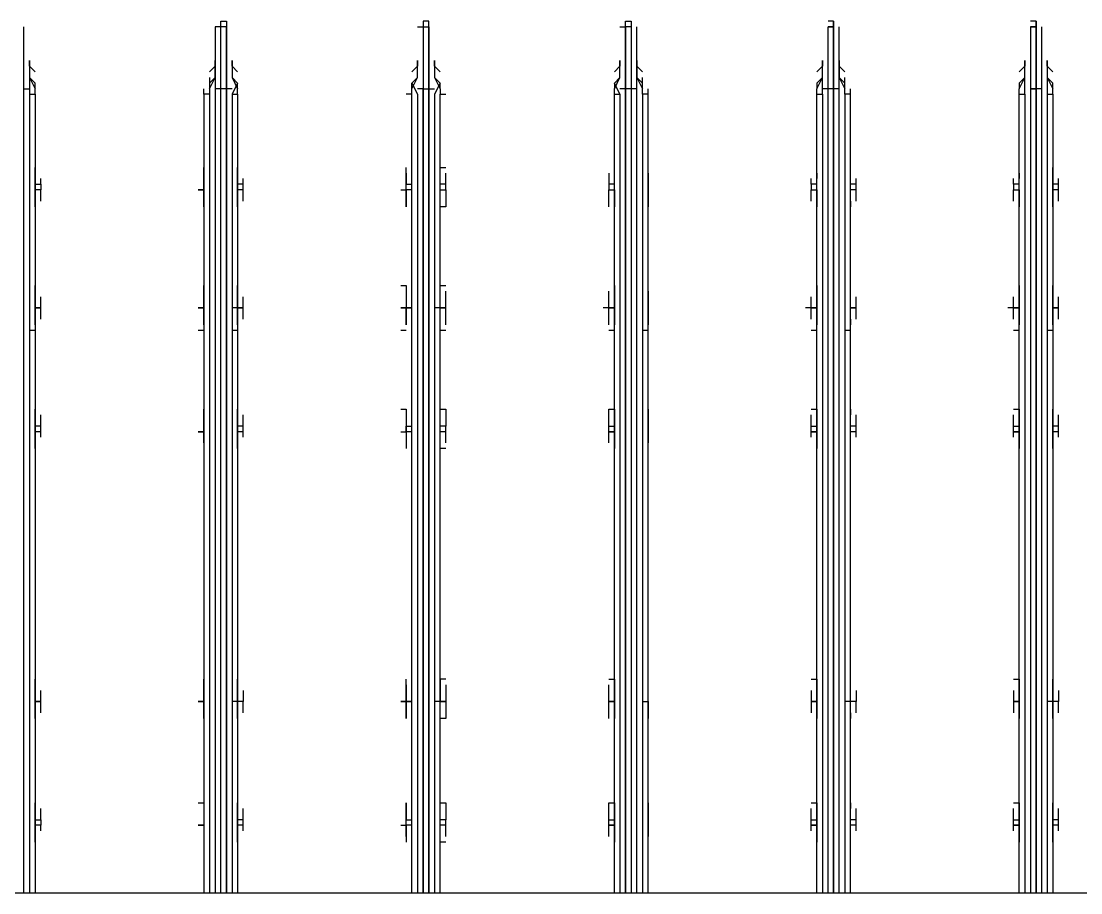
# Model space of a CAD drawing. Header units: metres. Extents: x 530339 to 530792, y 2674594 to 2674869.
# Drawn here: x 530605.6873 to 530605.948, y 2674722.1492 to 2674722.3636 of the extents above; entities that cross this region are included whole.
import ezdxf

# ---------------------------------------------------------------- set-up
doc = ezdxf.new("R2010")
doc.units = ezdxf.units.M
doc.layers.add('IDT', color=7, linetype='Continuous')

# ---------------------------------------------------------------- blocks, each defined once
blk = doc.blocks.new('IDT')
at = {"layer": 'IDT', "color": 0, "lineweight": 25}
for p, q in [((15.02116, 14.51376), (14.44023, 14.51376)), ((14.64217, 14.31735), (14.64217, 14.51376)), ((14.64356, 14.31735), (14.64356, 14.51376)), ((14.64494, 14.51376), (14.64494, 14.31597)), ((14.64632, 14.31597), (14.64632, 14.51376)), ((14.64632, 14.51376), (14.64632, 14.31597)), ((14.64771, 14.31597), (14.64771, 14.51376)), ((14.64909, 14.31735), (14.64909, 14.51376)), ((14.65047, 14.51376), (14.65047, 14.31735)), ((14.69197, 14.51376), (14.69197, 14.31735)), ((14.69335, 14.31735), (14.69335, 14.51376)), ((14.69473, 14.51376), (14.69473, 14.31597)), ((14.69612, 14.51376), (14.69612, 14.31597)), ((14.69612, 14.31597), (14.69612, 14.51376)), ((14.6975, 14.51376), (14.6975, 14.31597)), ((14.69888, 14.31735), (14.69888, 14.51376)), ((14.70027, 14.51376), (14.70027, 14.31735)), ((14.74176, 14.51376), (14.74176, 14.31735)), ((14.74314, 14.31735), (14.74314, 14.51376)), ((14.74453, 14.51376), (14.74453, 14.31597)), ((14.74591, 14.31597), (14.74591, 14.51376)), ((14.74729, 14.31597), (14.74729, 14.51376)), ((14.74729, 14.51376), (14.74729, 14.31597)), ((14.74868, 14.31735), (14.74868, 14.51376)), ((14.75006, 14.51376), (14.75006, 14.31735)), ((14.79294, 14.51376), (14.79294, 14.31735)), ((14.79432, 14.31735), (14.79432, 14.51376)), ((14.7957, 14.31597), (14.7957, 14.51376)), ((14.7957, 14.51376), (14.7957, 14.31597)), ((14.79709, 14.31597), (14.79709, 14.51376)), ((14.79709, 14.51376), (14.79709, 14.31597)), ((14.79847, 14.31735), (14.79847, 14.51376)), ((14.79985, 14.51376), (14.79985, 14.31735)), ((14.84273, 14.31735), (14.84273, 14.51376)), ((14.84411, 14.31735), (14.84411, 14.51376)), ((14.8455, 14.31597), (14.8455, 14.51376)), ((14.8455, 14.51376), (14.8455, 14.31597)), ((14.84688, 14.51376), (14.84688, 14.31597)), ((14.84826, 14.31597), (14.84826, 14.51376)), ((14.84965, 14.31735), (14.84965, 14.51376)), ((14.85103, 14.31735), (14.85103, 14.51376)), ((14.89252, 14.31735), (14.89252, 14.51376)), ((14.89391, 14.31735), (14.89391, 14.51376)), ((14.89529, 14.51376), (14.89529, 14.31597)), ((14.64217, 14.50131), (14.64217, 14.49578)), ((14.65047, 14.49716), (14.65047, 14.50131)), ((14.69197, 14.50131), (14.69197, 14.49578)), ((14.70027, 14.49716), (14.70027, 14.50131)), ((14.74176, 14.50131), (14.74176, 14.49578)), ((14.75006, 14.49716), (14.75006, 14.50131)), ((14.79155, 14.50131), (14.79294, 14.50131)), ((14.79294, 14.50131), (14.79294, 14.49578)), ((14.80124, 14.49716), (14.80124, 14.50131)), ((14.84273, 14.50131), (14.84273, 14.49716)), ((14.85103, 14.49716), (14.85103, 14.50131)), ((14.89252, 14.50131), (14.89252, 14.49716)), ((14.64079, 14.49855), (14.64079, 14.49716)), ((14.64217, 14.49993), (14.64217, 14.49855)), ((14.65047, 14.49855), (14.65047, 14.49993)), ((14.65186, 14.49855), (14.65186, 14.49716)), ((14.69058, 14.49855), (14.69058, 14.49716)), ((14.69197, 14.49993), (14.69197, 14.49855)), ((14.70027, 14.49855), (14.70027, 14.49993)), ((14.70165, 14.49855), (14.70165, 14.49716)), ((14.74176, 14.49855), (14.74176, 14.49993)), ((14.74176, 14.49578), (14.74176, 14.49855)), ((14.75144, 14.49993), (14.75144, 14.49855)), ((14.75144, 14.49855), (14.75144, 14.49716)), ((14.79155, 14.49993), (14.79155, 14.49855)), ((14.79155, 14.49855), (14.79155, 14.49716)), ((14.80124, 14.49993), (14.80124, 14.49855)), ((14.80124, 14.49855), (14.80124, 14.49716)), ((14.84135, 14.49855), (14.84135, 14.49716)), ((14.84273, 14.49993), (14.84273, 14.49855)), ((14.85103, 14.49855), (14.85103, 14.49993)), ((14.85103, 14.49716), (14.85103, 14.49855)), ((14.89114, 14.49855), (14.89114, 14.49716)), ((14.89252, 14.49993), (14.89252, 14.49855)), ((14.64079, 14.49716), (14.64217, 14.49716)), ((14.64079, 14.49716), (14.64079, 14.49578)), ((14.64079, 14.49578), (14.64217, 14.49578)), ((14.64079, 14.49578), (14.64079, 14.49301)), ((14.64217, 14.49578), (14.64217, 14.49163)), ((14.65186, 14.49716), (14.65047, 14.49716)), ((14.65047, 14.49578), (14.65047, 14.49716)), ((14.65047, 14.49716), (14.65186, 14.49716)), ((14.65047, 14.49163), (14.65047, 14.49578)), ((14.65186, 14.49578), (14.65047, 14.49578)), ((14.65186, 14.49716), (14.65186, 14.49578)), ((14.65186, 14.49578), (14.65186, 14.49301)), ((14.69058, 14.49716), (14.69197, 14.49716)), ((14.69058, 14.49716), (14.69058, 14.49578)), ((14.69058, 14.49578), (14.69197, 14.49578)), ((14.69058, 14.49578), (14.69058, 14.49301)), ((14.69197, 14.49578), (14.69197, 14.49163)), ((14.70165, 14.49716), (14.70027, 14.49716)), ((14.70027, 14.49578), (14.70027, 14.49716)), ((14.70027, 14.49716), (14.70165, 14.49716)), ((14.70027, 14.49163), (14.70027, 14.49578)), ((14.70165, 14.49578), (14.70027, 14.49578)), ((14.70165, 14.49716), (14.70165, 14.49578)), ((14.70165, 14.49578), (14.70165, 14.49301)), ((14.74176, 14.49578), (14.74176, 14.49163)), ((14.74176, 14.49301), (14.74176, 14.49578)), ((14.75144, 14.49716), (14.75006, 14.49716)), ((14.75006, 14.49578), (14.75006, 14.49716)), ((14.75006, 14.49716), (14.75144, 14.49716)), ((14.75006, 14.49163), (14.75006, 14.49578)), ((14.75144, 14.49578), (14.75006, 14.49578)), ((14.75144, 14.49716), (14.75144, 14.49578)), ((14.75144, 14.49578), (14.75144, 14.49301)), ((14.79155, 14.49716), (14.79294, 14.49716)), ((14.79155, 14.49716), (14.79155, 14.49578)), ((14.79155, 14.49301), (14.79155, 14.49578)), ((14.79155, 14.49578), (14.79294, 14.49578)), ((14.79294, 14.49578), (14.79294, 14.49163)), ((14.79985, 14.49716), (14.80124, 14.49716)), ((14.80124, 14.49578), (14.79985, 14.49578)), ((14.80124, 14.49716), (14.80124, 14.49578)), ((14.80262, 14.49716), (14.80124, 14.49716)), ((14.80124, 14.49716), (14.80124, 14.49578)), ((14.80124, 14.49578), (14.80124, 14.49163)), ((14.80124, 14.49301), (14.80124, 14.49578)), ((14.84135, 14.49716), (14.84273, 14.49716)), ((14.84135, 14.49716), (14.84135, 14.49578)), ((14.84135, 14.49578), (14.84273, 14.49578)), ((14.84135, 14.49578), (14.84135, 14.49301)), ((14.84273, 14.49716), (14.84273, 14.49578)), ((14.84273, 14.49578), (14.84273, 14.49163)), ((14.85103, 14.49578), (14.85103, 14.49716)), ((14.85103, 14.49716), (14.85241, 14.49716)), ((14.85241, 14.49716), (14.85103, 14.49716)), ((14.85103, 14.49578), (14.85103, 14.49716)), ((14.85103, 14.49301), (14.85103, 14.49578)), ((14.85103, 14.49163), (14.85103, 14.49578)), ((14.89114, 14.49716), (14.89252, 14.49716)), ((14.89114, 14.49578), (14.89114, 14.49716)), ((14.89114, 14.49578), (14.89114, 14.49301)), ((14.89252, 14.49578), (14.89114, 14.49578)), ((14.89252, 14.49716), (14.89252, 14.49163)), ((14.64217, 14.49163), (14.64217, 14.49301)), ((14.65047, 14.49163), (14.65047, 14.49301)), ((14.69197, 14.49163), (14.69197, 14.49301)), ((14.70027, 14.49163), (14.70027, 14.49301)), ((14.74176, 14.49163), (14.74176, 14.49301)), ((14.75144, 14.49301), (14.75144, 14.49163)), ((14.79155, 14.49163), (14.79155, 14.49301)), ((14.80124, 14.49163), (14.80124, 14.49301)), ((14.84273, 14.49163), (14.84273, 14.49301)), ((14.85103, 14.49163), (14.85103, 14.49301)), ((14.89252, 14.49163), (14.89252, 14.49301)), ((14.65186, 14.49163), (14.65047, 14.49163)), ((14.70165, 14.49163), (14.70027, 14.49163)), ((14.75144, 14.49163), (14.75006, 14.49163)), ((14.79294, 14.49163), (14.79155, 14.49163)), ((14.85241, 14.49163), (14.85103, 14.49163)), ((14.64079, 14.4695), (14.64079, 14.46673)), ((14.64217, 14.4695), (14.64217, 14.47088)), ((14.64217, 14.47088), (14.64217, 14.46673)), ((14.65047, 14.46673), (14.65047, 14.47088)), ((14.65047, 14.47088), (14.65047, 14.4695)), ((14.65186, 14.46673), (14.65186, 14.4695)), ((14.69058, 14.4695), (14.69058, 14.46673)), ((14.69197, 14.4695), (14.69197, 14.47088)), ((14.69197, 14.47088), (14.69197, 14.46673)), ((14.70027, 14.46673), (14.70027, 14.47088)), ((14.70027, 14.47088), (14.70027, 14.4695)), ((14.70165, 14.46673), (14.70165, 14.4695)), ((14.74176, 14.4695), (14.74176, 14.47088)), ((14.74176, 14.47088), (14.74176, 14.46673)), ((14.74176, 14.46673), (14.74176, 14.4695)), ((14.75006, 14.46673), (14.75006, 14.47088)), ((14.75144, 14.47088), (14.75144, 14.4695)), ((14.75144, 14.4695), (14.75144, 14.46673)), ((14.79155, 14.4695), (14.79155, 14.47088)), ((14.79155, 14.47088), (14.79294, 14.47088)), ((14.79155, 14.46673), (14.79155, 14.4695)), ((14.79294, 14.47088), (14.79294, 14.46673)), ((14.80124, 14.46673), (14.80124, 14.47088)), ((14.80124, 14.47088), (14.80124, 14.4695)), ((14.80124, 14.4695), (14.80124, 14.46673)), ((14.84135, 14.4695), (14.84135, 14.46673)), ((14.84273, 14.4695), (14.84273, 14.47088)), ((14.84273, 14.47088), (14.84273, 14.46673)), ((14.85103, 14.46673), (14.85103, 14.47088)), ((14.85103, 14.47088), (14.85103, 14.4695)), ((14.85103, 14.4695), (14.85103, 14.46673)), ((14.89114, 14.4695), (14.89114, 14.46673)), ((14.89252, 14.4695), (14.89252, 14.47088)), ((14.89252, 14.47088), (14.89252, 14.46673)), ((14.64079, 14.46673), (14.64217, 14.46673)), ((14.64079, 14.46397), (14.64079, 14.46673)), ((14.64079, 14.46673), (14.64217, 14.46673)), ((14.64217, 14.46673), (14.64217, 14.4612)), ((14.64217, 14.46673), (14.64356, 14.46673)), ((14.65186, 14.46673), (14.65047, 14.46673)), ((14.65047, 14.46673), (14.65186, 14.46673)), ((14.65186, 14.46673), (14.65047, 14.46673)), ((14.65047, 14.4612), (14.65047, 14.46673)), ((14.65047, 14.46673), (14.65186, 14.46673)), ((14.65186, 14.46397), (14.65186, 14.46673)), ((14.69058, 14.46673), (14.69197, 14.46673)), ((14.69058, 14.46397), (14.69058, 14.46673)), ((14.69058, 14.46673), (14.69197, 14.46673)), ((14.69197, 14.46673), (14.69197, 14.4612)), ((14.69197, 14.46673), (14.69335, 14.46673)), ((14.70165, 14.46673), (14.70027, 14.46673)), ((14.70027, 14.46673), (14.70165, 14.46673)), ((14.70165, 14.46673), (14.70027, 14.46673)), ((14.70027, 14.4612), (14.70027, 14.46673)), ((14.70027, 14.46673), (14.70165, 14.46673)), ((14.70165, 14.46397), (14.70165, 14.46673)), ((14.74314, 14.46673), (14.74176, 14.46673)), ((14.74176, 14.46673), (14.74176, 14.4612)), ((14.74176, 14.46673), (14.74176, 14.46397)), ((14.75006, 14.4612), (14.75006, 14.46673)), ((14.75006, 14.46673), (14.75144, 14.46673)), ((14.75144, 14.46673), (14.75006, 14.46673)), ((14.75006, 14.46673), (14.75144, 14.46673)), ((14.75144, 14.46673), (14.75006, 14.46673)), ((14.75144, 14.46673), (14.75144, 14.46397)), ((14.79155, 14.46397), (14.79155, 14.46673)), ((14.79155, 14.46673), (14.79294, 14.46673)), ((14.79294, 14.46673), (14.79155, 14.46673)), ((14.79294, 14.46673), (14.79432, 14.46673)), ((14.79294, 14.4612), (14.79294, 14.46673)), ((14.80124, 14.46673), (14.79985, 14.46673)), ((14.79985, 14.46673), (14.80124, 14.46673)), ((14.80124, 14.46397), (14.80124, 14.46673)), ((14.80124, 14.46673), (14.80262, 14.46673)), ((14.80262, 14.46673), (14.80124, 14.46673)), ((14.80124, 14.46673), (14.80124, 14.4612)), ((14.84135, 14.46673), (14.84273, 14.46673)), ((14.84135, 14.46397), (14.84135, 14.46673)), ((14.84135, 14.46673), (14.84273, 14.46673)), ((14.84273, 14.46673), (14.84273, 14.4612)), ((14.84273, 14.46673), (14.84411, 14.46673)), ((14.85241, 14.46673), (14.85103, 14.46673)), ((14.85103, 14.46673), (14.85241, 14.46673)), ((14.85241, 14.46673), (14.85103, 14.46673)), ((14.85103, 14.46673), (14.85103, 14.4612)), ((14.85103, 14.46397), (14.85103, 14.46673)), ((14.89114, 14.46673), (14.89252, 14.46673)), ((14.89252, 14.46673), (14.89114, 14.46673)), ((14.89114, 14.46673), (14.89114, 14.46397)), ((14.89252, 14.46673), (14.89252, 14.4612)), ((14.64217, 14.46397), (14.64217, 14.46258)), ((14.65047, 14.46258), (14.65047, 14.46397)), ((14.69197, 14.46397), (14.69197, 14.46258)), ((14.70027, 14.46258), (14.70027, 14.46397)), ((14.74176, 14.46397), (14.74176, 14.46258)), ((14.75144, 14.46397), (14.75144, 14.46258)), ((14.79155, 14.46258), (14.79155, 14.46397)), ((14.80124, 14.46258), (14.80124, 14.46397)), ((14.84273, 14.46397), (14.84273, 14.46258)), ((14.85103, 14.46258), (14.85103, 14.46397)), ((14.89252, 14.46397), (14.89252, 14.46258)), ((14.65186, 14.4612), (14.65047, 14.4612)), ((14.70165, 14.4612), (14.70027, 14.4612)), ((14.75144, 14.4612), (14.75006, 14.4612)), ((14.79155, 14.4612), (14.79294, 14.4612)), ((14.64217, 14.40449), (14.64217, 14.40034)), ((14.65047, 14.40034), (14.65047, 14.40449)), ((14.69197, 14.40449), (14.69197, 14.40034)), ((14.70027, 14.40034), (14.70027, 14.40449)), ((14.74176, 14.40449), (14.74176, 14.40034)), ((14.75006, 14.40034), (14.75006, 14.40449)), ((14.79155, 14.40449), (14.79294, 14.40449)), ((14.79294, 14.40449), (14.79294, 14.40034)), ((14.80124, 14.40034), (14.80124, 14.40449)), ((14.84273, 14.40449), (14.84273, 14.40034)), ((14.85103, 14.40034), (14.85103, 14.40449)), ((14.89252, 14.40449), (14.89252, 14.40034)), ((14.64079, 14.40172), (14.64079, 14.40034)), ((14.64217, 14.40311), (14.64217, 14.40172)), ((14.65047, 14.40172), (14.65047, 14.40311)), ((14.65186, 14.40172), (14.65186, 14.40034)), ((14.69058, 14.40172), (14.69058, 14.40034)), ((14.69197, 14.40311), (14.69197, 14.40172)), ((14.70027, 14.40172), (14.70027, 14.40311)), ((14.70165, 14.40172), (14.70165, 14.40034)), ((14.74176, 14.40172), (14.74176, 14.40311)), ((14.74176, 14.39896), (14.74176, 14.40172)), ((14.75144, 14.40311), (14.75144, 14.40172)), ((14.75144, 14.40172), (14.75144, 14.40034)), ((14.79155, 14.40311), (14.79155, 14.40172)), ((14.79155, 14.40172), (14.79155, 14.40034)), ((14.80124, 14.40172), (14.80124, 14.40311)), ((14.80124, 14.40034), (14.80124, 14.40172)), ((14.84135, 14.40172), (14.84135, 14.40034)), ((14.84273, 14.40311), (14.84273, 14.40172)), ((14.85103, 14.40311), (14.85103, 14.40172)), ((14.85103, 14.40172), (14.85103, 14.40034)), ((14.89114, 14.40172), (14.89114, 14.40034)), ((14.89252, 14.40311), (14.89252, 14.40172)), ((14.64079, 14.40034), (14.64217, 14.40034)), ((14.64079, 14.40034), (14.64079, 14.39896)), ((14.64079, 14.39896), (14.64217, 14.39896)), ((14.64079, 14.39896), (14.64079, 14.39619)), ((14.64217, 14.40034), (14.64217, 14.39481)), ((14.65186, 14.40034), (14.65047, 14.40034)), ((14.65047, 14.39896), (14.65047, 14.40034)), ((14.65047, 14.40034), (14.65186, 14.40034)), ((14.65047, 14.39481), (14.65047, 14.39896)), ((14.65186, 14.39896), (14.65047, 14.39896)), ((14.65186, 14.40034), (14.65186, 14.39896)), ((14.65186, 14.39896), (14.65186, 14.39619)), ((14.69058, 14.40034), (14.69197, 14.40034)), ((14.69058, 14.40034), (14.69058, 14.39896)), ((14.69058, 14.39896), (14.69197, 14.39896)), ((14.69058, 14.39896), (14.69058, 14.39619)), ((14.69197, 14.40034), (14.69197, 14.39481)), ((14.70165, 14.40034), (14.70027, 14.40034)), ((14.70027, 14.39896), (14.70027, 14.40034)), ((14.70027, 14.40034), (14.70165, 14.40034)), ((14.70027, 14.39481), (14.70027, 14.39896)), ((14.70165, 14.39896), (14.70027, 14.39896)), ((14.70165, 14.40034), (14.70165, 14.39896)), ((14.70165, 14.39896), (14.70165, 14.39619)), ((14.74176, 14.40034), (14.74176, 14.39481)), ((14.74176, 14.39619), (14.74176, 14.39896)), ((14.75144, 14.40034), (14.75006, 14.40034)), ((14.75006, 14.39896), (14.75006, 14.40034)), ((14.75006, 14.40034), (14.75144, 14.40034)), ((14.75006, 14.39481), (14.75006, 14.39896)), ((14.75144, 14.39896), (14.75006, 14.39896)), ((14.75144, 14.40034), (14.75144, 14.39896)), ((14.75144, 14.39896), (14.75144, 14.39619)), ((14.79155, 14.40034), (14.79294, 14.40034)), ((14.79155, 14.40034), (14.79155, 14.39896)), ((14.79155, 14.39619), (14.79155, 14.39896)), ((14.79155, 14.39896), (14.79294, 14.39896)), ((14.79294, 14.40034), (14.79294, 14.39896)), ((14.79294, 14.39896), (14.79294, 14.39481)), ((14.79985, 14.40034), (14.80124, 14.40034)), ((14.80124, 14.39896), (14.79985, 14.39896)), ((14.80262, 14.40034), (14.80124, 14.40034)), ((14.80124, 14.40034), (14.80124, 14.39896)), ((14.80124, 14.39896), (14.80124, 14.40034)), ((14.80124, 14.39481), (14.80124, 14.39896)), ((14.80124, 14.39619), (14.80124, 14.39896)), ((14.84135, 14.40034), (14.84273, 14.40034)), ((14.84135, 14.40034), (14.84135, 14.39896)), ((14.84135, 14.39896), (14.84273, 14.39896)), ((14.84135, 14.39896), (14.84135, 14.39619)), ((14.84273, 14.40034), (14.84273, 14.39896)), ((14.84273, 14.39896), (14.84273, 14.39481)), ((14.85103, 14.40034), (14.85103, 14.39481)), ((14.85103, 14.39896), (14.85103, 14.40034)), ((14.85103, 14.40034), (14.85241, 14.40034)), ((14.85241, 14.40034), (14.85103, 14.40034)), ((14.85103, 14.39619), (14.85103, 14.39896)), ((14.89114, 14.40034), (14.89252, 14.40034)), ((14.89114, 14.40034), (14.89114, 14.39896)), ((14.89114, 14.39896), (14.89252, 14.39896)), ((14.89114, 14.39896), (14.89114, 14.39619)), ((14.89252, 14.40034), (14.89252, 14.39896)), ((14.89252, 14.39896), (14.89252, 14.39481)), ((14.64217, 14.39481), (14.64217, 14.39619)), ((14.65047, 14.39481), (14.65047, 14.39619)), ((14.69197, 14.39481), (14.69197, 14.39619)), ((14.70027, 14.39481), (14.70027, 14.39619)), ((14.74176, 14.39481), (14.74176, 14.39619)), ((14.75144, 14.39619), (14.75144, 14.39481)), ((14.79155, 14.39481), (14.79155, 14.39619)), ((14.80124, 14.39481), (14.80124, 14.39619)), ((14.84273, 14.39481), (14.84273, 14.39619)), ((14.85103, 14.39481), (14.85103, 14.39619)), ((14.89252, 14.39481), (14.89252, 14.39619)), ((14.65186, 14.39481), (14.65047, 14.39481)), ((14.70165, 14.39481), (14.70027, 14.39481)), ((14.75144, 14.39481), (14.75006, 14.39481)), ((14.79294, 14.39481), (14.79155, 14.39481)), ((14.80262, 14.39481), (14.80124, 14.39481)), ((14.64217, 14.37544), (14.64356, 14.37544)), ((14.65047, 14.37544), (14.65186, 14.37544)), ((14.69197, 14.37544), (14.69335, 14.37544)), ((14.70027, 14.37544), (14.70165, 14.37544)), ((14.74176, 14.37544), (14.74314, 14.37544)), ((14.75006, 14.37544), (14.75144, 14.37544)), ((14.79155, 14.37544), (14.79294, 14.37544)), ((14.80124, 14.37544), (14.80262, 14.37544)), ((14.84273, 14.37544), (14.84411, 14.37544)), ((14.85103, 14.37544), (14.85241, 14.37544)), ((14.89252, 14.37544), (14.89391, 14.37544)), ((14.64217, 14.37268), (14.64217, 14.37406)), ((14.64217, 14.37406), (14.64217, 14.36991)), ((14.65047, 14.36991), (14.65047, 14.37406)), ((14.65047, 14.37406), (14.65047, 14.37268)), ((14.69197, 14.37268), (14.69197, 14.37406)), ((14.69197, 14.37406), (14.69197, 14.36991)), ((14.70027, 14.36991), (14.70027, 14.37406)), ((14.70027, 14.37406), (14.70027, 14.37268)), ((14.74176, 14.37268), (14.74176, 14.37406)), ((14.74176, 14.37406), (14.74176, 14.36991)), ((14.75006, 14.36991), (14.75006, 14.37406)), ((14.75144, 14.37406), (14.75144, 14.37268)), ((14.79155, 14.37406), (14.79155, 14.37268)), ((14.79294, 14.37406), (14.79294, 14.36991)), ((14.80124, 14.36991), (14.80124, 14.37406)), ((14.80124, 14.37406), (14.80124, 14.37268)), ((14.84273, 14.37268), (14.84273, 14.37406)), ((14.84273, 14.37406), (14.84273, 14.36991)), ((14.85103, 14.36991), (14.85103, 14.37406)), ((14.85103, 14.37406), (14.85103, 14.37268)), ((14.89252, 14.37268), (14.89252, 14.37406)), ((14.89252, 14.37406), (14.89252, 14.36991)), ((14.64079, 14.37268), (14.64079, 14.36991)), ((14.65186, 14.37268), (14.65186, 14.36991)), ((14.69058, 14.37268), (14.69058, 14.36991)), ((14.70165, 14.37268), (14.70165, 14.36991)), ((14.74176, 14.36991), (14.74176, 14.37268)), ((14.75144, 14.37268), (14.75144, 14.36991)), ((14.79155, 14.37268), (14.79155, 14.36991)), ((14.80124, 14.37268), (14.80124, 14.36991)), ((14.84135, 14.37268), (14.84135, 14.36991)), ((14.85103, 14.37268), (14.85103, 14.36991)), ((14.89114, 14.37268), (14.89114, 14.36991)), ((14.64079, 14.36991), (14.64217, 14.36991)), ((14.64217, 14.36991), (14.64079, 14.36991)), ((14.64079, 14.36991), (14.64079, 14.36715)), ((14.64217, 14.36991), (14.64217, 14.36438)), ((14.65047, 14.36438), (14.65047, 14.36991)), ((14.65047, 14.36991), (14.65186, 14.36991)), ((14.65186, 14.36991), (14.65047, 14.36991)), ((14.65186, 14.36991), (14.65047, 14.36991)), ((14.65047, 14.36991), (14.65186, 14.36991)), ((14.65186, 14.36991), (14.65186, 14.36715)), ((14.65186, 14.36991), (14.65324, 14.36991)), ((14.69058, 14.36991), (14.69197, 14.36991)), ((14.69197, 14.36991), (14.69058, 14.36991)), ((14.69058, 14.36991), (14.69058, 14.36715)), ((14.69197, 14.36991), (14.69197, 14.36438)), ((14.70027, 14.36438), (14.70027, 14.36991)), ((14.70027, 14.36991), (14.70165, 14.36991)), ((14.70165, 14.36991), (14.70027, 14.36991)), ((14.70165, 14.36991), (14.70027, 14.36991)), ((14.70027, 14.36991), (14.70165, 14.36991)), ((14.70165, 14.36991), (14.70165, 14.36715)), ((14.70165, 14.36991), (14.70303, 14.36991)), ((14.74176, 14.36715), (14.74176, 14.36991)), ((14.74176, 14.36991), (14.74176, 14.36438)), ((14.75006, 14.36438), (14.75006, 14.36991)), ((14.75006, 14.36991), (14.75144, 14.36991)), ((14.75144, 14.36991), (14.75006, 14.36991)), ((14.75144, 14.36991), (14.75006, 14.36991)), ((14.75006, 14.36991), (14.75144, 14.36991)), ((14.75144, 14.36991), (14.75144, 14.36715)), ((14.75144, 14.36991), (14.75283, 14.36991)), ((14.79155, 14.36991), (14.79294, 14.36991)), ((14.79294, 14.36991), (14.79155, 14.36991)), ((14.79155, 14.36991), (14.79155, 14.36715)), ((14.79294, 14.36991), (14.79294, 14.36438)), ((14.79294, 14.36991), (14.79432, 14.36991)), ((14.80124, 14.36991), (14.79985, 14.36991)), ((14.79985, 14.36991), (14.80124, 14.36991)), ((14.80124, 14.36438), (14.80124, 14.36991)), ((14.80124, 14.36991), (14.80262, 14.36991)), ((14.80262, 14.36991), (14.80124, 14.36991)), ((14.80124, 14.36991), (14.80262, 14.36991)), ((14.80124, 14.36715), (14.80124, 14.36991)), ((14.84135, 14.36991), (14.84273, 14.36991)), ((14.84273, 14.36991), (14.84135, 14.36991)), ((14.84135, 14.36991), (14.84135, 14.36715)), ((14.84273, 14.36991), (14.84411, 14.36991)), ((14.84273, 14.36991), (14.84273, 14.36438)), ((14.85241, 14.36991), (14.85103, 14.36991)), ((14.85103, 14.36991), (14.85241, 14.36991)), ((14.85241, 14.36991), (14.85103, 14.36991)), ((14.85103, 14.36991), (14.85103, 14.36438)), ((14.85103, 14.36715), (14.85103, 14.36991)), ((14.89114, 14.36991), (14.89252, 14.36991)), ((14.89252, 14.36991), (14.89114, 14.36991)), ((14.89114, 14.36991), (14.89114, 14.36715)), ((14.89252, 14.36991), (14.89252, 14.36438)), ((14.64217, 14.36715), (14.64217, 14.36576)), ((14.65047, 14.36576), (14.65047, 14.36715)), ((14.69197, 14.36715), (14.69197, 14.36576)), ((14.70027, 14.36576), (14.70027, 14.36715)), ((14.74176, 14.36576), (14.74176, 14.36715)), ((14.75144, 14.36715), (14.75144, 14.36576)), ((14.79155, 14.36715), (14.79155, 14.36576)), ((14.80124, 14.36576), (14.80124, 14.36715)), ((14.84273, 14.36715), (14.84273, 14.36576)), ((14.85103, 14.36576), (14.85103, 14.36715)), ((14.89252, 14.36715), (14.89252, 14.36576)), ((14.79294, 14.36438), (14.79155, 14.36438)), ((14.80262, 14.36438), (14.80124, 14.36438)), ((14.64217, 14.34363), (14.64217, 14.34502)), ((14.64217, 14.34502), (14.64217, 14.33948)), ((14.65047, 14.34087), (14.65047, 14.34502)), ((14.65047, 14.34502), (14.65047, 14.34363)), ((14.69197, 14.34363), (14.69197, 14.34502)), ((14.69197, 14.34502), (14.69197, 14.33948)), ((14.70027, 14.34087), (14.70027, 14.34502)), ((14.70027, 14.34502), (14.70027, 14.34363)), ((14.74176, 14.34363), (14.74176, 14.34502)), ((14.74176, 14.34502), (14.74176, 14.33948)), ((14.75006, 14.34087), (14.75006, 14.34502)), ((14.75144, 14.34502), (14.75144, 14.34363)), ((14.79155, 14.34363), (14.79155, 14.34502)), ((14.79155, 14.34502), (14.79294, 14.34502)), ((14.79294, 14.34502), (14.79294, 14.34087)), ((14.80124, 14.34087), (14.80124, 14.34502)), ((14.80124, 14.34502), (14.80124, 14.34363)), ((14.84273, 14.34363), (14.84273, 14.34502)), ((14.84273, 14.34502), (14.84273, 14.34087)), ((14.85103, 14.34502), (14.85103, 14.34363)), ((14.85103, 14.34087), (14.85103, 14.34502)), ((14.89252, 14.34363), (14.89252, 14.34502)), ((14.89252, 14.34502), (14.89252, 14.34087)), ((14.64079, 14.34363), (14.64079, 14.34087)), ((14.65186, 14.34363), (14.65186, 14.34087)), ((14.69058, 14.34363), (14.69058, 14.34087)), ((14.70165, 14.34363), (14.70165, 14.34087)), ((14.74176, 14.33948), (14.74176, 14.34363)), ((14.75144, 14.34363), (14.75144, 14.34087)), ((14.79155, 14.34087), (14.79155, 14.34363)), ((14.80124, 14.34363), (14.80124, 14.34087)), ((14.84135, 14.34363), (14.84135, 14.34087)), ((14.85103, 14.34363), (14.85103, 14.34087)), ((14.89114, 14.34363), (14.89114, 14.34087)), ((14.64079, 14.34087), (14.64217, 14.34087)), ((14.64079, 14.34087), (14.64079, 14.33948)), ((14.64079, 14.33948), (14.64217, 14.33948)), ((14.64079, 14.33948), (14.64079, 14.3381)), ((14.64217, 14.33948), (14.64217, 14.33533)), ((14.65186, 14.34087), (14.65047, 14.34087)), ((14.65186, 14.34087), (14.65047, 14.34087)), ((14.65047, 14.34087), (14.65047, 14.33533)), ((14.65047, 14.33948), (14.65186, 14.33948)), ((14.65186, 14.33948), (14.65186, 14.34087)), ((14.65186, 14.33948), (14.65186, 14.3381)), ((14.69058, 14.34087), (14.69197, 14.34087)), ((14.69058, 14.34087), (14.69058, 14.33948)), ((14.69058, 14.33948), (14.69197, 14.33948)), ((14.69058, 14.33948), (14.69058, 14.3381)), ((14.69197, 14.33948), (14.69197, 14.33533)), ((14.70165, 14.34087), (14.70027, 14.34087)), ((14.70165, 14.34087), (14.70027, 14.34087)), ((14.70027, 14.34087), (14.70027, 14.33533)), ((14.70027, 14.33948), (14.70165, 14.33948)), ((14.70165, 14.33948), (14.70165, 14.34087)), ((14.70165, 14.33948), (14.70165, 14.3381)), ((14.74176, 14.3381), (14.74176, 14.33948)), ((14.74176, 14.33948), (14.74176, 14.33533)), ((14.75144, 14.34087), (14.75006, 14.34087)), ((14.75144, 14.34087), (14.75006, 14.34087)), ((14.75006, 14.34087), (14.75006, 14.33533)), ((14.75006, 14.33948), (14.75144, 14.33948)), ((14.75144, 14.33948), (14.75144, 14.34087)), ((14.75144, 14.3381), (14.75144, 14.33948)), ((14.79294, 14.34087), (14.79155, 14.34087)), ((14.79155, 14.34087), (14.79155, 14.33948)), ((14.79155, 14.33948), (14.79294, 14.33948)), ((14.79155, 14.33948), (14.79155, 14.3381)), ((14.79294, 14.34087), (14.79294, 14.33948)), ((14.79294, 14.33948), (14.79294, 14.33533)), ((14.79985, 14.34087), (14.80124, 14.34087)), ((14.80124, 14.33948), (14.79985, 14.33948)), ((14.80124, 14.34087), (14.80124, 14.33948)), ((14.80262, 14.34087), (14.80124, 14.34087)), ((14.80124, 14.34087), (14.80124, 14.33948)), ((14.80124, 14.33948), (14.80124, 14.33533)), ((14.80124, 14.3381), (14.80124, 14.33948)), ((14.84135, 14.34087), (14.84273, 14.34087)), ((14.84135, 14.34087), (14.84135, 14.33948)), ((14.84135, 14.33948), (14.84273, 14.33948)), ((14.84135, 14.33948), (14.84135, 14.3381)), ((14.84273, 14.34087), (14.84273, 14.33948)), ((14.84273, 14.33948), (14.84273, 14.33533)), ((14.85103, 14.34087), (14.85241, 14.34087)), ((14.85241, 14.34087), (14.85103, 14.34087)), ((14.85103, 14.33948), (14.85103, 14.34087)), ((14.85103, 14.34087), (14.85103, 14.33948)), ((14.85103, 14.3381), (14.85103, 14.33948)), ((14.85103, 14.33948), (14.85103, 14.33533)), ((14.89114, 14.34087), (14.89252, 14.34087)), ((14.89114, 14.33948), (14.89114, 14.34087)), ((14.89114, 14.33948), (14.89114, 14.3381)), ((14.89252, 14.33948), (14.89114, 14.33948)), ((14.89252, 14.34087), (14.89252, 14.33533)), ((14.64217, 14.3381), (14.64217, 14.33672)), ((14.65047, 14.33672), (14.65047, 14.3381)), ((14.69197, 14.3381), (14.69197, 14.33672)), ((14.70027, 14.33672), (14.70027, 14.3381)), ((14.74176, 14.33672), (14.74176, 14.3381)), ((14.75144, 14.33672), (14.75144, 14.3381)), ((14.79155, 14.3381), (14.79155, 14.33672)), ((14.80124, 14.33672), (14.80124, 14.3381)), ((14.84273, 14.3381), (14.84273, 14.33672)), ((14.85103, 14.33672), (14.85103, 14.3381)), ((14.89252, 14.3381), (14.89252, 14.33672)), ((14.79294, 14.33533), (14.79155, 14.33533)), ((14.64356, 14.31735), (14.64217, 14.31735)), ((14.64217, 14.31735), (14.64217, 14.31597)), ((14.64356, 14.3132), (14.64217, 14.31597)), ((14.64217, 14.31597), (14.64217, 14.31459)), ((14.64356, 14.3132), (14.64356, 14.31735)), ((14.64494, 14.31597), (14.64632, 14.31597)), ((14.64494, 14.31597), (14.64494, 14.30075)), ((14.64771, 14.31597), (14.64632, 14.31597)), ((14.64632, 14.31597), (14.64771, 14.31597)), ((14.64632, 14.31597), (14.64632, 14.29937)), ((14.64632, 14.29937), (14.64632, 14.31597)), ((14.64771, 14.30075), (14.64771, 14.31597)), ((14.65047, 14.31735), (14.64909, 14.31735)), ((14.64909, 14.31735), (14.64909, 14.3132)), ((14.65047, 14.31597), (14.64909, 14.3132)), ((14.65047, 14.31735), (14.65047, 14.31597)), ((14.65047, 14.31459), (14.65047, 14.31597)), ((14.69197, 14.31735), (14.69335, 14.31735)), ((14.69197, 14.31735), (14.69197, 14.31597)), ((14.69335, 14.31735), (14.69335, 14.3132)), ((14.69473, 14.3132), (14.69335, 14.31597)), ((14.69335, 14.31597), (14.69335, 14.31459)), ((14.69473, 14.31597), (14.69612, 14.31597)), ((14.69473, 14.31597), (14.69473, 14.30075)), ((14.69612, 14.31597), (14.6975, 14.31597)), ((14.69612, 14.31597), (14.69612, 14.29937)), ((14.69612, 14.29937), (14.69612, 14.31597)), ((14.6975, 14.31597), (14.69888, 14.31597)), ((14.6975, 14.31597), (14.6975, 14.30075)), ((14.70027, 14.31735), (14.69888, 14.31735)), ((14.69888, 14.31735), (14.69888, 14.3132)), ((14.70027, 14.31597), (14.69888, 14.3132)), ((14.70027, 14.31735), (14.70027, 14.31597)), ((14.70027, 14.31459), (14.70027, 14.31597)), ((14.74176, 14.31735), (14.74314, 14.31735)), ((14.74176, 14.31735), (14.74176, 14.31597)), ((14.74314, 14.31735), (14.74314, 14.3132)), ((14.74453, 14.3132), (14.74314, 14.31597)), ((14.74314, 14.31597), (14.74314, 14.31459)), ((14.74453, 14.31597), (14.74591, 14.31597)), ((14.74453, 14.31597), (14.74453, 14.30075)), ((14.74591, 14.31597), (14.74729, 14.31597)), ((14.74591, 14.29937), (14.74591, 14.31597)), ((14.74729, 14.30075), (14.74729, 14.31597)), ((14.74729, 14.31597), (14.74868, 14.31597)), ((14.74729, 14.31597), (14.74729, 14.29937)), ((14.75006, 14.31735), (14.74868, 14.31735)), ((14.74868, 14.31735), (14.75006, 14.31459)), ((14.75006, 14.31597), (14.74868, 14.3132)), ((14.75006, 14.31735), (14.75006, 14.31597)), ((14.75006, 14.31459), (14.75006, 14.31597)), ((14.79294, 14.31735), (14.79155, 14.31735)), ((14.79294, 14.31597), (14.79294, 14.31735)), ((14.79294, 14.31459), (14.79432, 14.31735)), ((14.79432, 14.3132), (14.79294, 14.31597)), ((14.79294, 14.31597), (14.79294, 14.31459)), ((14.7957, 14.31597), (14.79432, 14.31597)), ((14.7957, 14.30075), (14.7957, 14.31597)), ((14.79709, 14.31597), (14.7957, 14.31597)), ((14.7957, 14.31597), (14.7957, 14.29937)), ((14.79709, 14.30075), (14.79709, 14.31597)), ((14.79709, 14.31597), (14.79847, 14.31597)), ((14.79709, 14.29937), (14.79709, 14.31597)), ((14.79985, 14.31459), (14.79847, 14.31735)), ((14.79985, 14.31597), (14.79847, 14.3132)), ((14.79985, 14.31735), (14.79985, 14.31597)), ((14.79985, 14.31735), (14.80124, 14.31735)), ((14.79985, 14.31597), (14.79985, 14.31459)), ((14.84273, 14.31459), (14.84411, 14.31735)), ((14.84411, 14.31735), (14.84273, 14.31735)), ((14.84273, 14.31735), (14.84273, 14.31597)), ((14.84411, 14.3132), (14.84273, 14.31597)), ((14.84273, 14.31597), (14.84273, 14.31459)), ((14.84411, 14.31597), (14.8455, 14.31597)), ((14.8455, 14.31597), (14.84688, 14.31597)), ((14.8455, 14.29937), (14.8455, 14.31597)), ((14.8455, 14.31597), (14.8455, 14.30075)), ((14.84688, 14.31597), (14.84826, 14.31597)), ((14.84688, 14.31597), (14.84688, 14.29937)), ((14.84965, 14.31597), (14.84826, 14.3132)), ((14.84826, 14.30075), (14.84826, 14.31597)), ((14.84965, 14.3132), (14.84965, 14.31735)), ((14.84965, 14.31735), (14.85103, 14.31735)), ((14.84965, 14.31459), (14.84965, 14.31597)), ((14.85103, 14.31735), (14.85103, 14.31597)), ((14.89391, 14.31735), (14.89252, 14.31735)), ((14.89252, 14.31735), (14.89252, 14.31597)), ((14.89391, 14.3132), (14.89252, 14.31597)), ((14.89252, 14.31597), (14.89252, 14.31459)), ((14.89391, 14.3132), (14.89391, 14.31735)), ((14.89529, 14.31597), (14.89391, 14.31597)), ((14.89529, 14.31597), (14.89529, 14.30075)), ((14.64217, 14.31459), (14.64356, 14.3132)), ((14.64356, 14.30905), (14.64356, 14.3132)), ((14.64909, 14.3132), (14.65047, 14.31459)), ((14.64909, 14.3132), (14.64909, 14.30905)), ((14.69335, 14.31459), (14.69473, 14.3132)), ((14.69473, 14.30905), (14.69473, 14.3132)), ((14.69888, 14.3132), (14.70027, 14.31459)), ((14.69888, 14.3132), (14.69888, 14.30905)), ((14.74314, 14.31459), (14.74453, 14.3132)), ((14.74453, 14.30905), (14.74453, 14.3132)), ((14.75006, 14.31459), (14.74868, 14.3132)), ((14.74868, 14.3132), (14.75006, 14.31459)), ((14.74868, 14.3132), (14.74868, 14.30905)), ((14.79294, 14.31459), (14.79432, 14.3132)), ((14.79432, 14.3132), (14.79294, 14.31459)), ((14.79432, 14.30905), (14.79432, 14.3132)), ((14.79985, 14.31459), (14.79847, 14.3132)), ((14.79847, 14.3132), (14.79985, 14.31459)), ((14.79847, 14.3132), (14.79847, 14.30905)), ((14.84273, 14.31459), (14.84411, 14.3132)), ((14.84411, 14.3132), (14.84273, 14.31459)), ((14.84411, 14.30905), (14.84411, 14.3132)), ((14.84826, 14.3132), (14.84965, 14.31459)), ((14.84826, 14.3132), (14.84826, 14.30905)), ((14.89252, 14.31459), (14.89391, 14.3132)), ((14.89391, 14.30905), (14.89391, 14.3132)), ((14.64217, 14.31182), (14.64356, 14.31044)), ((14.64356, 14.31044), (14.64356, 14.30905)), ((14.64909, 14.31044), (14.65047, 14.31182)), ((14.64909, 14.30905), (14.64909, 14.31044)), ((14.69335, 14.31182), (14.69473, 14.31044)), ((14.69473, 14.31044), (14.69473, 14.30905)), ((14.69888, 14.31044), (14.70027, 14.31182)), ((14.69888, 14.30905), (14.69888, 14.31044)), ((14.74314, 14.31182), (14.74453, 14.31044)), ((14.74453, 14.31044), (14.74453, 14.30905)), ((14.74868, 14.31044), (14.75006, 14.31182)), ((14.74868, 14.30905), (14.74868, 14.31044)), ((14.79294, 14.31182), (14.79432, 14.31044)), ((14.79432, 14.31044), (14.79432, 14.30905)), ((14.79847, 14.31044), (14.79985, 14.31182)), ((14.79847, 14.30905), (14.79847, 14.31044)), ((14.84273, 14.31182), (14.84411, 14.31044)), ((14.84411, 14.31044), (14.84411, 14.30905)), ((14.84826, 14.31044), (14.84965, 14.31182)), ((14.84826, 14.30905), (14.84826, 14.31044)), ((14.89252, 14.31182), (14.89391, 14.31044)), ((14.89391, 14.31044), (14.89391, 14.30905)), ((14.64771, 14.30075), (14.64632, 14.30075)), ((14.64632, 14.30075), (14.64771, 14.30075)), ((14.6975, 14.30075), (14.69612, 14.30075)), ((14.69612, 14.30075), (14.6975, 14.30075)), ((14.74591, 14.30075), (14.74729, 14.30075)), ((14.74868, 14.30075), (14.74729, 14.30075)), ((14.79709, 14.30075), (14.7957, 14.30075)), ((14.79847, 14.30075), (14.79709, 14.30075)), ((14.8455, 14.30075), (14.84688, 14.30075)), ((14.84688, 14.30075), (14.84826, 14.30075)), ((14.64632, 14.29937), (14.64771, 14.29937)), ((14.69612, 14.29937), (14.6975, 14.29937)), ((14.74729, 14.29937), (14.74591, 14.29937)), ((14.7957, 14.29937), (14.79709, 14.29937)), ((14.84688, 14.29937), (14.8455, 14.29937))]:
    blk.add_line(p, q, dxfattribs=at)

msp = doc.modelspace()

# ---------------------------------------------------------------- block references
at = {"layer": 'IDT', "color": 8, "rotation": 180}
msp.add_blockref('IDT', (530620.58328, 2674736.66297), dxfattribs=at)

doc.saveas('drawing.dxf')
